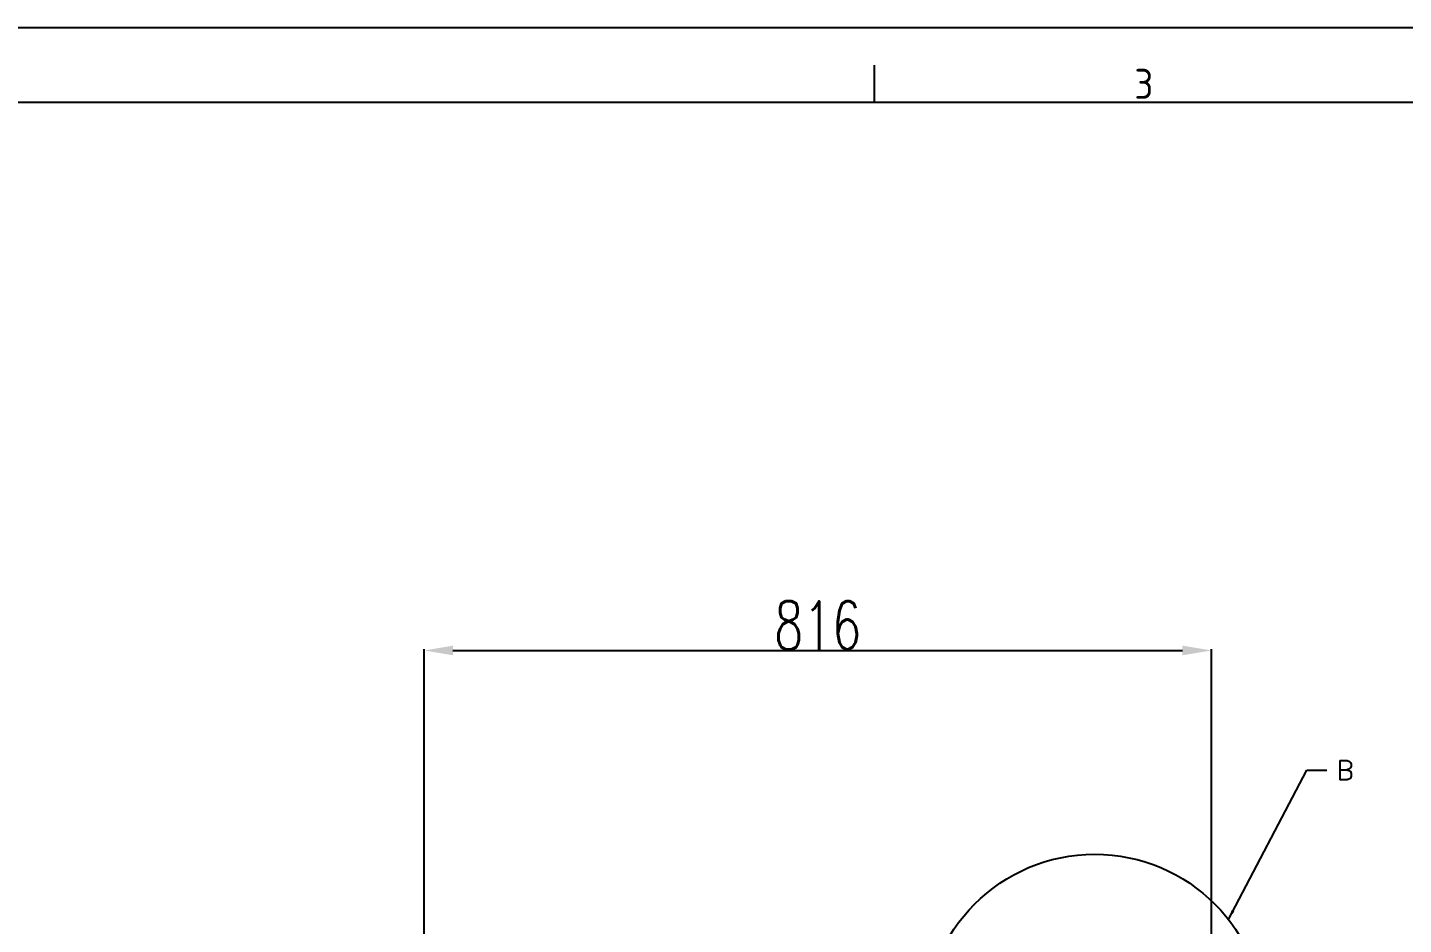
# Model space of a CAD drawing. Header units: inches. Extents: x -166203 to -65610, y -6981 to 11093.
# Drawn here: x -82089 to -80663, y 5671 to 6600 of the extents above; entities that cross this region are included whole.
import ezdxf
from ezdxf.enums import TextEntityAlignment as Align

# ---------------------------------------------------------------- set-up
doc = ezdxf.new("R2010")
doc.units = ezdxf.units.IN
doc.header["$MEASUREMENT"] = 0
doc.layers.get('0').update_dxf_attribs({"lineweight": 25})
doc.layers.get('Defpoints').update_dxf_attribs({"color": 5})
doc.layers.add('FRAME035', color=2, linetype='Continuous')
doc.styles.add('ISOCP', font='isocp.shx')
doc.styles.get("Standard").update_dxf_attribs({"font": 'txt.shx', "bigfont": 'whgtxt.shx'})
doc.styles.add('宋体', font='txt.shx', dxfattribs={"width": 0.7, "bigfont": 'whgtxt.shx'})
doc.dimstyles.new('ISO-25', dxfattribs={"dimscale": 0, "dimtxt": 50, "dimasz": 30, "dimexe": 1.25, "dimexo": 0.625, "dimgap": 1, "dimtad": 1, "dimdec": 0, "dimzin": 1, "dimdsep": 46, "dimtxsty": '宋体', "dimcen": 2.5, "dimclrd": 4, "dimclre": 4, "dimclrt": 4, "dimadec": 0, "dimazin": 0, "dimtfac": 1, "dimtdec": 0, "dimtofl": 0, "dimtmove": 0, "dimatfit": 3, "dimfxl": 0, "dimtolj": 1, "dimtzin": 1, "dimarcsym": 0})
doc.dimstyles.get("Standard").update_dxf_attribs({"dimtxt": 15, "dimasz": 10, "dimexe": 5, "dimexo": 2, "dimgap": 2, "dimtad": 1, "dimdec": 0, "dimzin": 0, "dimdsep": 46, "dimtxsty": 'Standard', "dimcen": 0.09, "dimclrd": 4, "dimclre": 4, "dimclrt": 4, "dimadec": 1, "dimazin": 0, "dimtfac": 1, "dimtdec": 0, "dimtofl": 0, "dimtmove": 0, "dimatfit": 3, "dimfxl": 0, "dimtolj": 1, "dimtzin": 0, "dimarcsym": 0})

# ---------------------------------------------------------------- blocks, each defined once
blk = doc.blocks.new('*D57')
at = {"color": 4, "lineweight": -2, "ltscale": 0.5}
for p, q in [((-81678.1, 5593.1), (-81678.1, 5956)), ((-81648.1, 5954.7), (-80892.1, 5954.7)), ((-80862.1, 5568.1), (-80862.1, 5956))]:
    blk.add_line(p, q, dxfattribs=at)
at = {"color": 4, "ltscale": 0.5}
for points in [[(-81648.1, 5959.7), (-81648.1, 5949.7), (-81678.1, 5954.7)], [(-80892.1, 5959.7), (-80892.1, 5949.7), (-80862.1, 5954.7)]]:
    blk.add_solid(points, dxfattribs=at)
at = {"layer": 'Defpoints', "color": 0, "ltscale": 0.5}
for p in [(-80862.1, 5954.7), (-81678.1, 5592.5), (-80862.1, 5567.5)]:
    blk.add_point(p, dxfattribs=at)
at = {"color": 4, "ltscale": 0.5, "insert": (-81270.1, 5980.7), "char_height": 50, "attachment_point": 5, "style": '宋体'}
blk.add_mtext('\\A1;816', dxfattribs=at)

msp = doc.modelspace()

# ---------------------------------------------------------------- linework, layer by layer
at = {"color": 3, "linetype": 'Continuous'}
msp.add_line((-81211.1, 6522.5), (-81211.1, 6561.4), dxfattribs=at)
at = {"color": 2, "linetype": 'Continuous'}
msp.add_line((-77665.4, 6522.5), (-84732.3, 6522.5), dxfattribs=at)
at = {"ltscale": 0.5}
msp.add_circle((-80983, 5567.5), 176, dxfattribs=at)
at = {"layer": 'FRAME035', "color": 3}
msp.add_line((-84810.1, 6600.2), (-77587.7, 6600.2), dxfattribs=at)

# ---------------------------------------------------------------- texts
at = {"color": 3, "linetype": 'Continuous', "style": 'ISOCP'}
msp.add_text('3', height=31.1, dxfattribs=at).set_placement((-80932.1, 6541.9), align=Align.MIDDLE)
at = {"color": 4, "ltscale": 0.5, "insert": (-80732.5, 5840.6), "char_height": 20, "width": 25, "attachment_point": 1}
msp.add_mtext('\\A1;B', dxfattribs=at)

# ---------------------------------------------------------------- dimensions: what is measured, and where the dimension line sits
at = {"ltscale": 0.04}
dim = msp.add_linear_dim(base=(-80862.1, 5954.7), p1=(-81678.1, 5592.5), p2=(-80862.1, 5567.5), dimstyle='ISO-25', override={"dimscale": 1}, dxfattribs=at)
dim.commit()
dim.dimension.update_dxf_attribs({"geometry": '*D57', "text_midpoint": (-81270.1, 5980.7)})

# ---------------------------------------------------------------- leaders
at = {"ltscale": 0.5, "annotation_type": 0, "has_hookline": 1, "hookline_direction": 0, "text_width": 13.3}
msp.add_leader([(-80844.4, 5676), (-80763.2, 5830.6), (-80742.5, 5830.6)], dimstyle='Standard', override={"dimgap": 10, "dimtad": 0}, dxfattribs=at)

doc.saveas('drawing.dxf')
